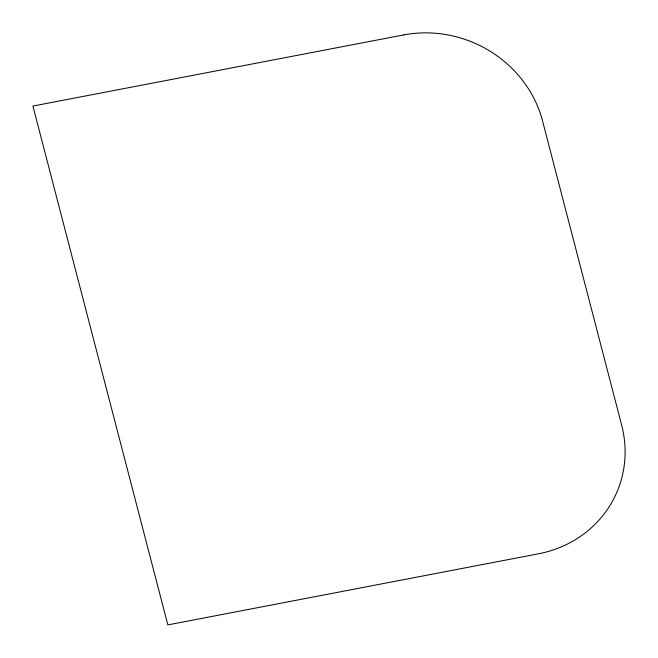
<?xml version="1.0" encoding="UTF-8"?>
<svg xmlns="http://www.w3.org/2000/svg" width="658" height="658" viewBox="0 0 658 658"><rect width="100%" height="100%" fill="white"/><g stroke="black" fill="none" stroke-linecap="round" stroke-linejoin="round"><path stroke-width="0.99" d="M403.469 34.964L32.9 106.053L167.839 624.903L538.409 553.814A115.808 108.192 23.6 0 0 621.662 425.142L542.562 120.982A115.808 108.192 23.6 0 0 403.469 34.964"/></g></svg>
